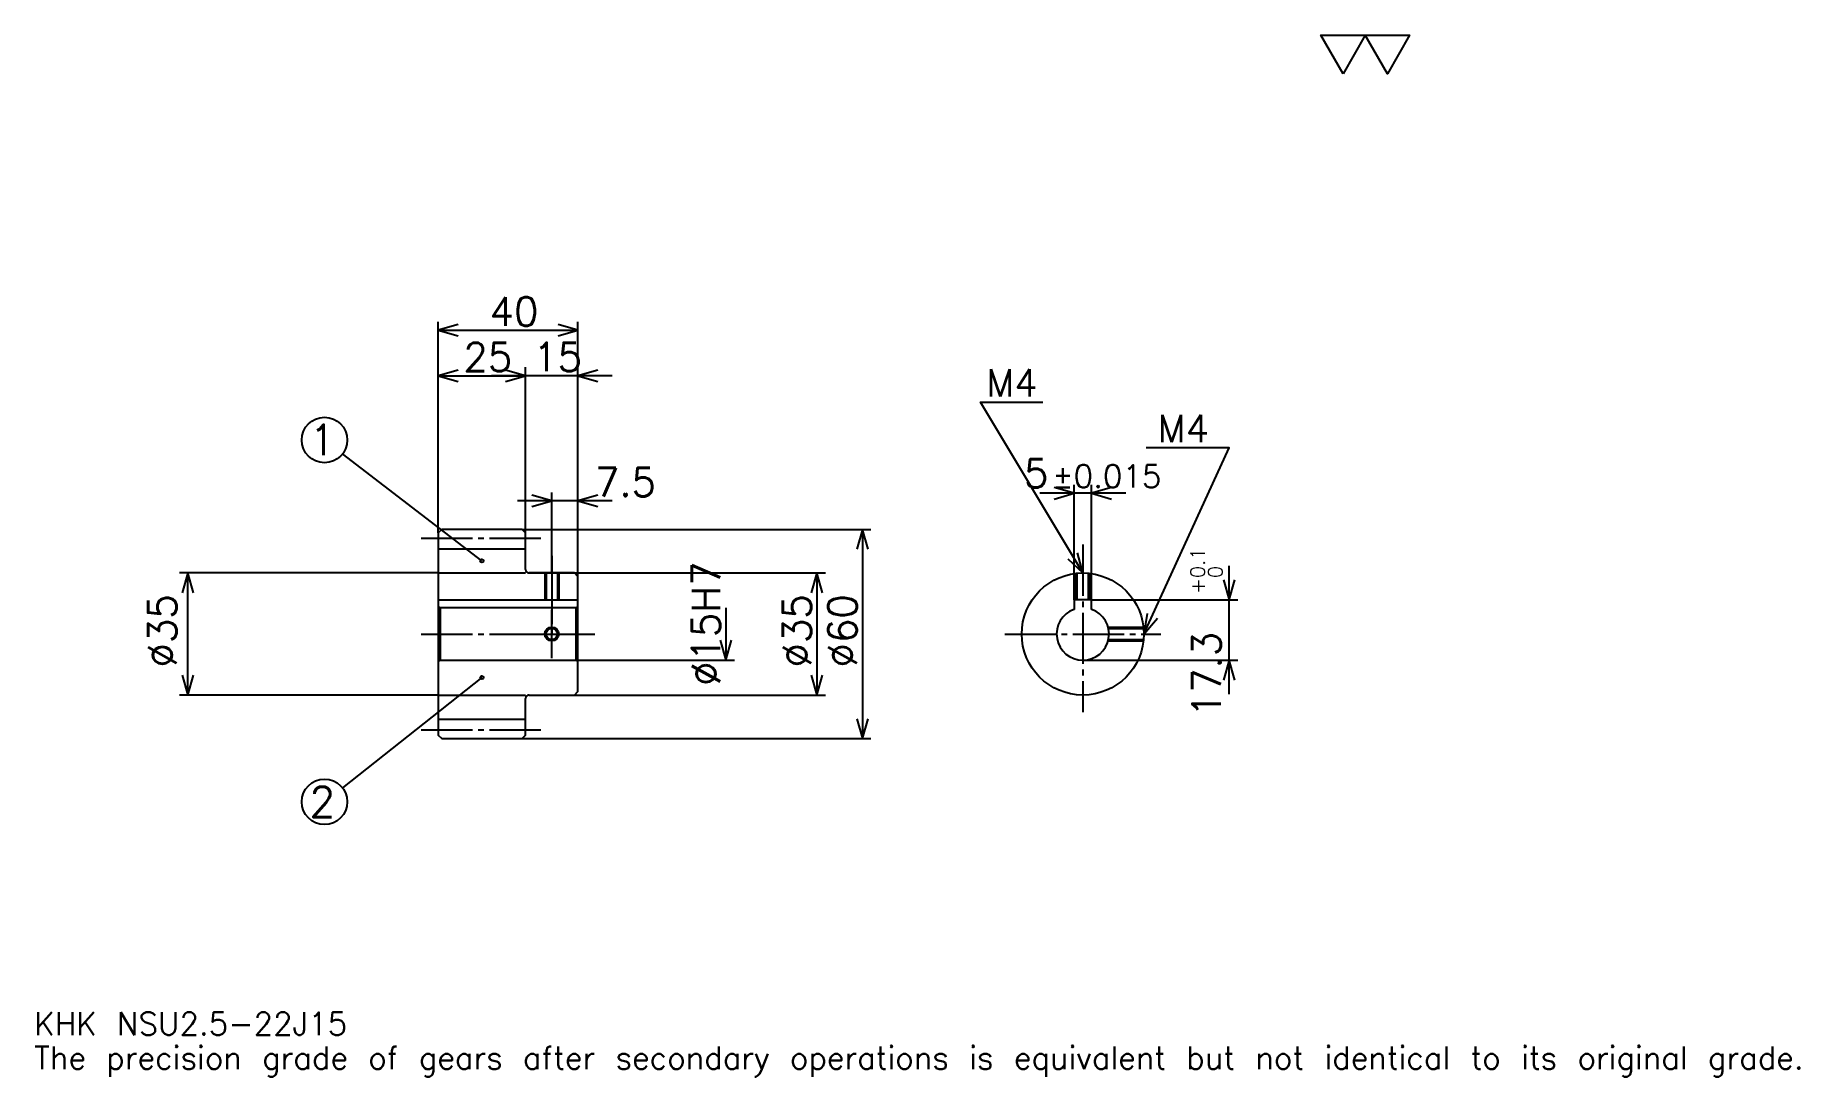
# Model space of a CAD drawing. Extents: x 17 to 522, y 6 to 304.
import ezdxf

# ---------------------------------------------------------------- set-up
doc = ezdxf.new("R2010")
doc.units = 0
doc.linetypes.add('DASHDOT', pattern=[19.565218, 14.673913, -1.630435, 1.630435, -1.630435])
doc.layers.get('0').update_dxf_attribs({"linetype": 'CONTINUOUS'})
doc.layers.add('DASHDOT', color=6, linetype='DASHDOT')
doc.styles.add('KANJI', font='TXT', dxfattribs={"bigfont": 'BIGFONT'})

msp = doc.modelspace()

# ---------------------------------------------------------------- linework, layer by layer
at = {"color": 5}
for p, q in [((132.065216, 162.880432), (132.065216, 222.391296)), ((132.065216, 219.945648), (172.065216, 219.945648)), ((172.065216, 162.880432), (172.065216, 222.391296)), ((157.065216, 162.880432), (157.065216, 209.347839)), ((132.065216, 206.902176), (157.065216, 206.902176)), ((181.847824, 206.902176), (147.282608, 206.902176)), ((144.565216, 153.817932), (104.62735, 184.514755)), ((164.565216, 162.880432), (164.565216, 173.478256)), ((329.021729, 173.206512), (304.456543, 173.206512)), ((314.239136, 142.680435), (314.239136, 175.652161)), ((319.239136, 142.680435), (319.239136, 175.652161)), ((181.847824, 171.032608), (154.782608, 171.032608)), ((132.065216, 161.880432), (132.065216, 162.880432)), ((156.065216, 162.880432), (172.065216, 162.880432)), ((157.065216, 161.880432), (157.065216, 162.880432)), ((164.565216, 150.380432), (164.565216, 162.880432)), ((164.565216, 150.380432), (164.565216, 162.880432)), ((172.065216, 162.880432), (256.032593, 162.880432)), ((172.065216, 149.380432), (172.065216, 162.880432)), ((253.586945, 162.880432), (253.586945, 102.880432)), ((358.695679, 115.597824), (358.695679, 152.463043)), ((132.065216, 150.380432), (57.880432, 150.380432)), ((60.326088, 115.380432), (60.326088, 150.380432)), ((158.065216, 150.380432), (172.065216, 150.380432)), ((172.065216, 150.380432), (242.989136, 150.380432)), ((240.543488, 150.380432), (240.543488, 115.380432)), ((319.239136, 142.680435), (361.141296, 142.680435)), ((214.456512, 140.380432), (214.456512, 125.380432)), ((172.065216, 125.380432), (216.902176, 125.380432)), ((316.739136, 125.380432), (361.141296, 125.380432)), ((144.565216, 120.380432), (104.575508, 88.812653)), ((132.065216, 115.380432), (57.880432, 115.380432)), ((158.065216, 115.380432), (172.065216, 115.380432)), ((172.065216, 115.380432), (242.989136, 115.380432)), ((156.065216, 102.880432), (172.065216, 102.880432)), ((172.065216, 102.880432), (256.032593, 102.880432))]:
    msp.add_line(p, q, dxfattribs=at)
at = {"color": 4}
for p, q in [((132.065216, 157.255432), (157.065216, 157.255432)), ((132.065216, 150.380432), (157.065216, 150.380432)), ((132.065216, 142.680435), (172.065216, 142.680435)), ((132.565216, 140.380432), (132.565216, 125.380432)), ((171.565216, 140.380432), (172.065216, 140.880432)), ((171.565216, 125.380432), (172.065216, 124.880432)), ((132.065216, 115.380432), (157.065216, 115.380432)), ((132.065216, 108.505432), (157.065216, 108.505432))]:
    msp.add_line(p, q, dxfattribs=at)
at = {"color": 7}
msp.add_lwpolyline([(391.304352, 293.478271), (384.945648, 304.5), (410.380432, 304.5), (404.021729, 293.478271), (397.663055, 304.5), (391.304352, 293.478271)], dxfattribs=at)
at = {"color": 5}
for points in [[(137.771744, 221.57608), (132.065216, 219.945648), (137.771744, 218.315216)], [(166.358704, 218.315216), (172.065216, 219.945648), (166.358704, 221.57608)], [(137.771744, 208.532608), (132.065216, 206.902176), (137.771744, 205.271744)], [(151.358688, 205.271744), (157.065216, 206.902176), (151.358688, 208.532608)], [(151.358688, 205.271744), (157.065216, 206.902176), (151.358688, 208.532608)], [(177.771729, 208.532608), (172.065216, 206.902176), (177.771729, 205.271744)], [(316.739136, 150.380432), (287.391296, 199.293472), (305.32608, 199.293472)], [(334.239136, 132.880432), (358.695648, 186.25), (334.891296, 186.25)], [(158.858688, 169.402176), (164.565216, 171.032608), (158.858688, 172.66304)], [(177.771729, 172.66304), (172.065216, 171.032608), (177.771729, 169.402176)], [(308.532593, 171.57608), (314.239136, 173.206512), (308.532593, 174.836945)], [(324.945679, 174.836945), (319.239136, 173.206512), (324.945679, 171.57608)], [(255.217377, 157.173904), (253.586945, 162.880432), (251.956512, 157.173904)], [(312.40506, 154.434875), (316.739136, 150.380432), (315.201233, 156.112579)], [(61.95652, 144.673904), (60.326088, 150.380432), (58.695656, 144.673904)], [(242.17392, 144.673904), (240.543488, 150.380432), (238.913055, 144.673904)], [(357.065247, 148.386948), (358.695679, 142.680435), (360.326111, 148.386948)], [(335.134216, 138.747421), (334.239136, 132.880432), (338.098633, 137.388977)], [(212.82608, 131.08696), (214.456512, 125.380432), (216.086945, 131.08696)], [(360.326111, 119.673912), (358.695679, 125.380432), (357.065247, 119.673912)], [(58.695656, 121.086952), (60.326088, 115.380432), (61.95652, 121.086952)], [(238.913055, 121.086952), (240.543488, 115.380432), (242.17392, 121.086952)], [(251.956512, 108.586952), (253.586945, 102.880432), (255.217377, 108.586952)]]:
    msp.add_lwpolyline(points, dxfattribs=at)
at = {"color": 4}
for points in [[(157.065216, 151.380432), (157.065216, 161.880432), (156.065216, 162.880432), (133.065216, 162.880432), (132.065216, 161.880432), (132.065216, 124.880432)], [(158.065216, 115.380432), (171.065216, 115.380432), (172.065216, 116.380432), (172.065216, 149.380432), (171.065216, 150.380432), (158.065216, 150.380432)], [(162.565216, 150.380432), (162.565216, 142.680435)], [(162.945221, 150.380432), (162.945221, 142.680435)], [(166.185211, 150.380432), (166.185211, 142.680435)], [(166.565216, 150.380432), (166.565216, 142.680435)], [(314.739136, 142.680435), (314.739136, 150.265778)], [(315.119141, 142.680435), (315.119141, 150.305283)], [(318.359131, 142.680435), (318.359131, 150.305283)], [(318.739136, 142.680435), (318.739136, 150.265778)], [(319.239136, 139.951508), (319.239136, 142.680435), (314.239136, 142.680435), (314.239136, 139.951508)], [(132.065216, 124.880432), (132.565216, 125.380432), (171.565216, 125.380432), (171.565216, 140.380432), (132.565216, 140.380432), (132.065216, 140.880432)], [(323.967529, 134.880432), (334.124481, 134.880432)], [(324.062073, 134.500427), (334.164001, 134.500427)], [(323.967529, 130.880432), (334.124481, 130.880432)], [(324.062073, 131.260437), (334.164001, 131.260437)], [(132.065216, 124.880432), (132.065216, 103.880432), (133.065216, 102.880432), (156.065216, 102.880432), (157.065216, 103.880432), (157.065216, 114.380432)]]:
    msp.add_lwpolyline(points, dxfattribs=at)
at = {"color": 5}
for centre, radius in [((99.45652, 188.489136), 6.521739), ((144.565216, 153.817932), 0.48913), ((144.565216, 120.380432), 0.48913), ((99.45652, 84.771736), 6.521739)]:
    msp.add_circle(centre, radius, dxfattribs=at)
at = {"color": 4}
for centre, radius in [((316.739136, 132.880432), 17.5), ((164.565216, 132.880432), 1.62)]:
    msp.add_circle(centre, radius, dxfattribs=at)
at = {"color": 7}
msp.add_circle((164.565216, 132.880432), 2, dxfattribs=at)
at = {"color": 4}
for centre, radius, start, end in [((158.065216, 151.380432), 1, 180, 270), ((316.739136, 132.880432), 7.5, 109.47122094, 70.52877906), ((158.065216, 114.380432), 1, 90, 180)]:
    msp.add_arc(centre, radius, start, end, dxfattribs=at)
at = {"layer": 'DASHDOT', "color": 7}
for p, q in [((127.173912, 160.380432), (161.956512, 160.380432)), ((316.739136, 158.532608), (316.739136, 110.489128)), ((164.565216, 150.380432), (164.565216, 132.880432)), ((127.173912, 132.880432), (176.956512, 132.880432)), ((294.347839, 132.880432), (339.130432, 132.880432)), ((127.173912, 105.380432), (161.956512, 105.380432))]:
    msp.add_line(p, q, dxfattribs=at)
for points in [[(164.565216, 155.271729), (164.565216, 137.789124)], [(164.565216, 125.989128), (164.565216, 139.771744)], [(157.67392, 132.880432), (171.456512, 132.880432)]]:
    msp.add_lwpolyline(points, dxfattribs=at)

# ---------------------------------------------------------------- texts
at = {"color": 7, "style": 'KANJI'}
for s, height, p in [('40', 8.152174, (146.766296, 221.25)), ('25', 8.152174, (139.266296, 208.206512)), ('15', 8.152174, (159.266296, 208.206512)), ('M4', 7.826087, (289.021729, 200.92392)), ('1', 8.695652, (95.108688, 184.141296)), ('M4', 7.826087, (338.152161, 187.880432)), ('5', 8.152174, (299.911438, 174.836945)), ('7.5', 8.152174, (176.956512, 172.33696)), ('%%p0.015', 6.521739, (307.981079, 174.836945)), ('2', 8.695652, (95.108688, 80.423904)), ('KHK NSU2.5-22J15', 6.521739, (16.304348, 17.934782)), ('The precision grade of gears after secondary operations is equivalent but not identical to its original grade.', 6.521739, (16.304348, 8.152174))]:
    msp.add_text(s, height=height, dxfattribs=at).set_placement(p)
for s, height, p in [('%%c15H7', 8.152174, (212.82608, 118.002716)), ('0.1', 4.076087, (351.684814, 148.906723)), ('0', 4.076087, (356.739136, 148.906723)), ('+', 4.076087, (351.684814, 144.341492)), ('%%c35', 8.152174, (57.065216, 123.301628)), ('%%c35', 8.152174, (238.913055, 123.301628)), ('%%c60', 8.152174, (251.956512, 123.301628)), ('17.3', 8.152174, (356.25, 109.055664))]:
    msp.add_text(s, height=height, rotation=90, dxfattribs=at).set_placement(p)

doc.saveas('drawing.dxf')
